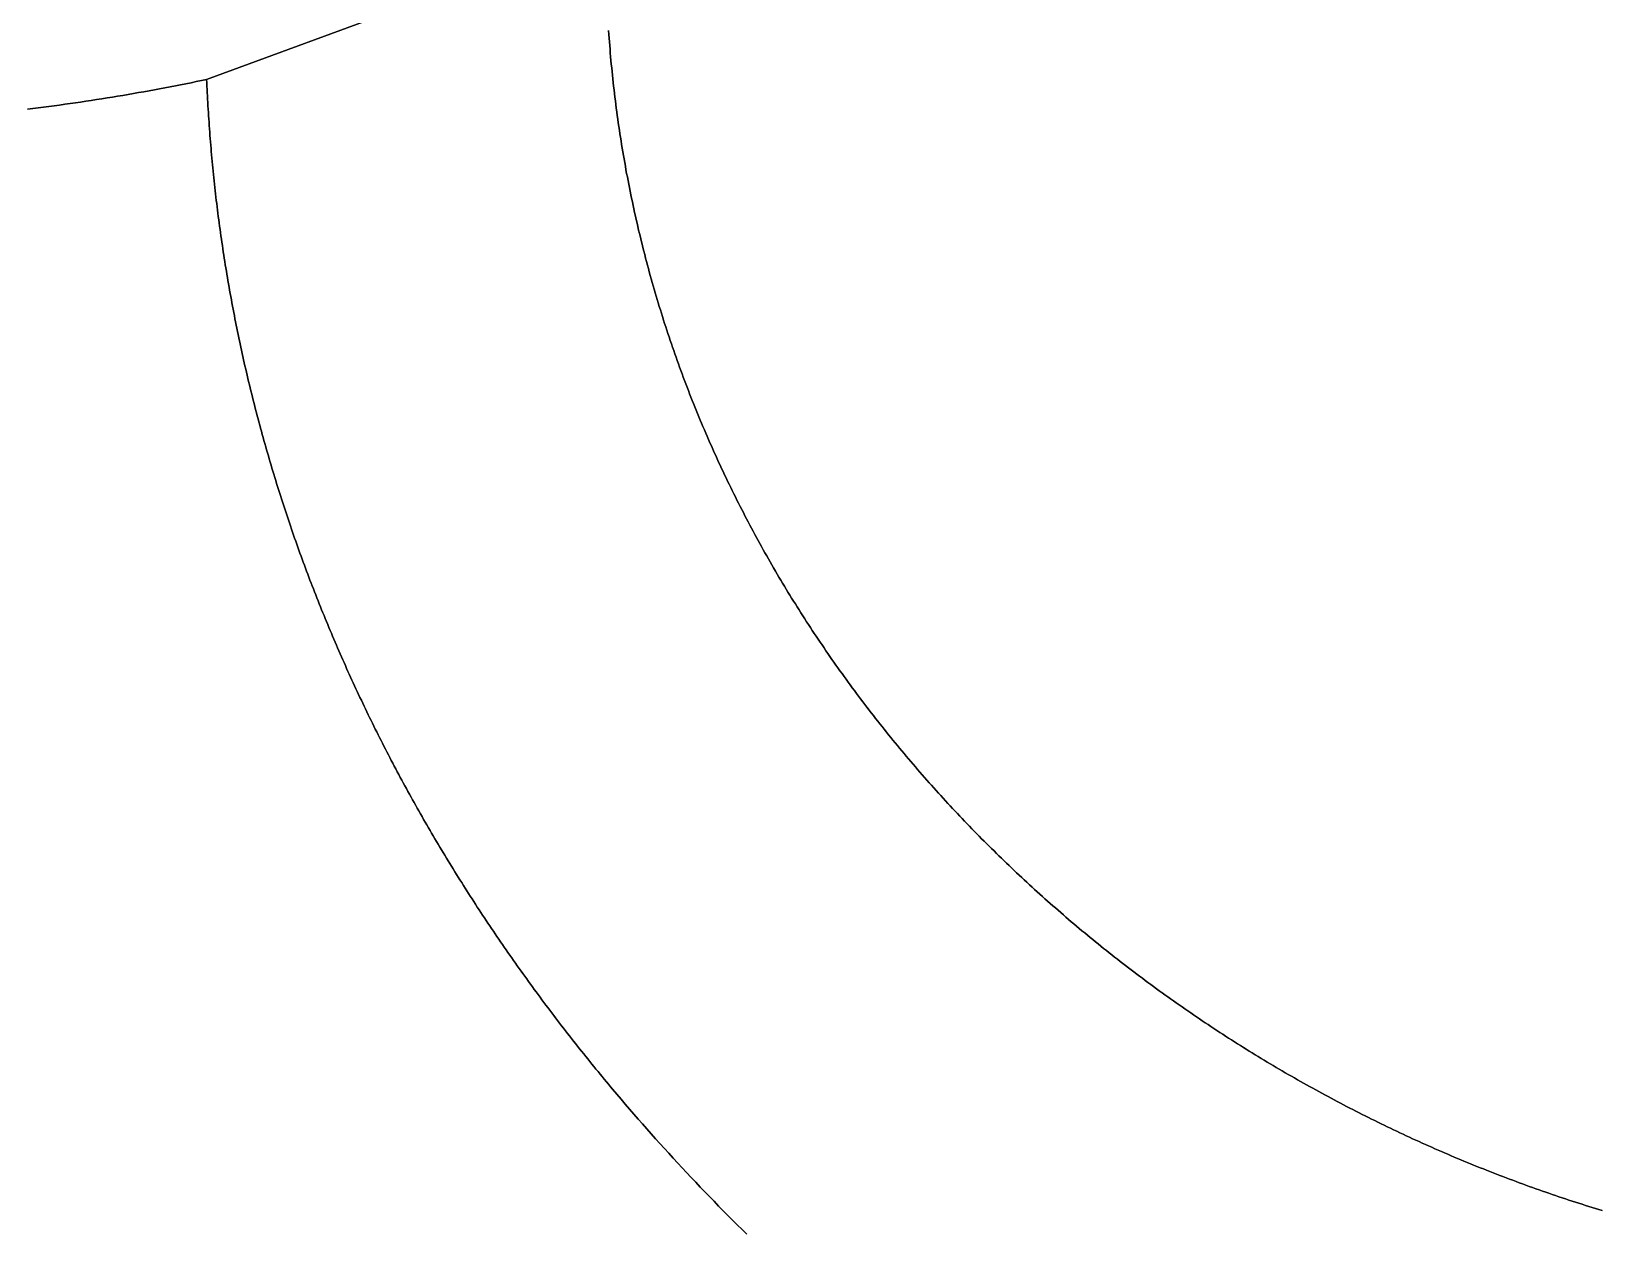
# Model space of a CAD drawing. Header units: millimetres. Extents: x 539514 to 908003, y -69769 to 203909.
# Drawn here: x 713125 to 734913, y 20013 to 36673 of the extents above; entities that cross this region are included whole.
import ezdxf

# ---------------------------------------------------------------- set-up
doc = ezdxf.new("R2010")
doc.units = ezdxf.units.MM
doc.layers.add('CLOSED_AREAS', color=7, linetype='Continuous')

msp = doc.modelspace()

# ---------------------------------------------------------------- linework, layer by layer
at = {"layer": 'CLOSED_AREAS'}
for points in [[(713071.868, 35594.003), (713145.668, 35603.153), (713219.433, 35612.481), (713293.162, 35621.988), (713366.855, 35631.675), (713440.511, 35641.541), (713514.128, 35651.586), (713587.707, 35661.81), (713661.246, 35672.215), (713734.744, 35682.799), (713808.202, 35693.563), (713881.618, 35704.507), (713954.992, 35715.631), (714028.322, 35726.936), (714101.608, 35738.421), (714174.85, 35750.086), (714248.046, 35761.933), (714321.196, 35773.96), (714394.299, 35786.168), (714467.354, 35798.557), (714540.361, 35811.127), (714613.318, 35823.879), (714686.226, 35836.812), (714759.083, 35849.926), (714831.888, 35863.223), (714904.642, 35876.701), (714977.342, 35890.361), (715049.989, 35904.203), (715122.581, 35918.228), (715195.119, 35932.435), (715267.6, 35946.824), (715340.025, 35961.396), (715412.392, 35976.15), (715484.702, 35991.088), (715556.952, 36006.208), (721095.156, 38046.599)], [(721095.156, 38046.599), (715556.952, 36006.208), (715558.902, 35960.441), (715560.947, 35914.698), (715563.085, 35868.979), (715565.317, 35823.285), (715567.643, 35777.615), (715570.062, 35731.969), (715572.575, 35686.348), (715575.181, 35640.751), (715577.881, 35595.179), (715580.674, 35549.631), (715583.56, 35504.108), (715586.54, 35458.61), (715589.612, 35413.136), (715592.777, 35367.688), (715596.035, 35322.264), (715599.386, 35276.865), (715602.83, 35231.491), (715606.366, 35186.142), (715609.994, 35140.818), (715613.715, 35095.518), (715617.529, 35050.245), (715621.434, 35004.996), (715625.432, 34959.772), (715629.522, 34914.574), (715633.703, 34869.401), (715637.977, 34824.253), (715642.343, 34779.131), (715646.8, 34734.034), (715651.348, 34688.962), (715655.989, 34643.917), (715660.721, 34598.896), (715665.544, 34553.901), (715670.458, 34508.932), (715675.464, 34463.989), (715680.561, 34419.071), (715685.749, 34374.18), (715691.027, 34329.314), (715696.397, 34284.474), (715701.857, 34239.66), (715707.408, 34194.871), (715713.05, 34150.109), (715718.782, 34105.373), (715724.605, 34060.663), (715730.518, 34015.98), (715736.521, 33971.322), (715742.614, 33926.691), (715748.798, 33882.086), (715755.071, 33837.507), (715761.434, 33792.955), (715767.887, 33748.429), (715774.43, 33703.93), (715781.063, 33659.457), (715787.785, 33615.011), (715794.596, 33570.591), (715801.497, 33526.199), (715808.487, 33481.832), (715815.567, 33437.493), (715822.735, 33393.181), (715829.993, 33348.895), (715837.339, 33304.636), (715844.775, 33260.404), (715852.299, 33216.199), (715859.912, 33172.021), (715867.613, 33127.871), (715875.403, 33083.747), (715883.282, 33039.651), (715891.248, 32995.582), (715899.303, 32951.54), (715907.447, 32907.525), (715915.678, 32863.538), (715923.997, 32819.578), (715932.404, 32775.646), (715940.899, 32731.741), (715949.482, 32687.864), (715958.153, 32644.014), (715966.911, 32600.192), (715975.756, 32556.397), (715984.689, 32512.631), (715993.709, 32468.892), (716002.816, 32425.181), (716012.011, 32381.498), (716021.293, 32337.843), (716030.661, 32294.215), (716040.117, 32250.616), (716049.659, 32207.045), (716059.288, 32163.502), (716069.003, 32119.987), (716078.805, 32076.5), (716088.694, 32033.042), (716098.669, 31989.611), (716108.73, 31946.209), (716118.877, 31902.836), (716129.11, 31859.491), (716139.43, 31816.174), (716149.835, 31772.886), (716160.326, 31729.627), (716170.903, 31686.396), (716181.566, 31643.193), (716192.314, 31600.02), (716203.148, 31556.875), (716214.067, 31513.759), (716225.071, 31470.672), (716236.161, 31427.614), (716247.336, 31384.584), (716258.596, 31341.584), (716269.94, 31298.612), (716281.37, 31255.67), (716292.885, 31212.757), (716304.484, 31169.873), (716316.168, 31127.018), (716327.936, 31084.193), (716339.789, 31041.396), (716351.726, 30998.63), (716363.748, 30955.892), (716375.853, 30913.184), (716388.043, 30870.505), (716400.317, 30827.856), (716412.675, 30785.237), (716425.116, 30742.647), (716437.642, 30700.087), (716450.251, 30657.557), (716462.943, 30615.056), (716475.72, 30572.585), (716488.579, 30530.144), (716501.522, 30487.733), (716514.548, 30445.352), (716527.657, 30403.001), (716540.85, 30360.679), (716554.125, 30318.388), (716567.483, 30276.127), (716580.924, 30233.897), (716594.448, 30191.696), (716608.055, 30149.526), (716621.744, 30107.386), (716635.515, 30065.276), (716649.369, 30023.197), (716663.305, 29981.148), (716677.323, 29939.13), (716691.424, 29897.143), (716705.606, 29855.186), (716719.871, 29813.259), (716734.217, 29771.363), (716748.645, 29729.498), (716763.155, 29687.664), (716777.746, 29645.861), (716792.419, 29604.088), (716807.173, 29562.346), (716822.009, 29520.636), (716836.926, 29478.956), (716851.924, 29437.308), (716867.003, 29395.69), (716882.163, 29354.104), (716897.404, 29312.548), (716912.726, 29271.024), (716928.129, 29229.532), (716943.612, 29188.071), (716959.176, 29146.641), (716974.82, 29105.242), (716990.545, 29063.875), (717006.35, 29022.539), (717022.235, 28981.235), (717038.2, 28939.963), (717054.245, 28898.722), (717070.371, 28857.513), (717086.576, 28816.336), (717102.861, 28775.19), (717119.226, 28734.077), (717135.67, 28692.995), (717152.194, 28651.945), (717168.797, 28610.927), (717185.48, 28569.941), (717202.242, 28528.988), (717219.083, 28488.066), (717236.003, 28447.176), (717253.002, 28406.319), (717270.08, 28365.494), (717287.237, 28324.701), (717304.473, 28283.941), (717321.787, 28243.213), (717339.18, 28202.517), (717356.651, 28161.854), (717374.201, 28121.224), (717391.829, 28080.626), (717409.535, 28040.06), (717427.32, 27999.528), (717445.182, 27959.028), (717463.123, 27918.56), (717481.141, 27878.126), (717499.238, 27837.724), (717517.411, 27797.356), (717535.663, 27757.02), (717553.992, 27716.717), (717572.398, 27676.447), (717590.882, 27636.211), (717609.443, 27596.007), (717628.082, 27555.837), (717646.797, 27515.7), (717665.59, 27475.596), (717684.459, 27435.525), (717703.405, 27395.488), (717722.428, 27355.484), (717741.528, 27315.514), (717760.704, 27275.577), (717779.957, 27235.674), (717799.286, 27195.804), (717818.692, 27155.968), (717838.173, 27116.166), (717857.731, 27076.397), (717877.365, 27036.662), (717897.075, 26996.961), (717916.861, 26957.294), (717936.722, 26917.66), (717956.66, 26878.061), (717976.673, 26838.496), (717996.761, 26798.964), (718016.925, 26759.467), (718037.165, 26720.004), (718057.479, 26680.575), (718077.869, 26641.181), (718098.334, 26601.82), (718118.874, 26562.494), (718139.489, 26523.203), (718160.179, 26483.945), (718180.943, 26444.723), (718201.783, 26405.534), (718222.696, 26366.381), (718243.685, 26327.261), (718264.748, 26288.177), (718285.885, 26249.127), (718307.096, 26210.112), (718328.382, 26171.132), (718349.741, 26132.187), (718371.175, 26093.276), (718392.682, 26054.4), (718414.264, 26015.56), (718435.919, 25976.754), (718457.647, 25937.984), (718479.45, 25899.248), (718501.325, 25860.548), (718523.274, 25821.883), (718545.297, 25783.253), (718567.392, 25744.658), (718589.561, 25706.099), (718611.803, 25667.575), (718634.118, 25629.087), (718656.505, 25590.634), (718678.966, 25552.217), (718701.499, 25513.835), (718724.104, 25475.489), (718746.783, 25437.178), (718769.533, 25398.903), (718792.356, 25360.664), (718815.252, 25322.461), (718838.219, 25284.294), (718861.259, 25246.162), (718884.37, 25208.066), (718907.553, 25170.007), (718930.809, 25131.983), (718954.136, 25093.996), (718977.534, 25056.044), (719001.005, 25018.129), (719024.546, 24980.25), (719048.159, 24942.407), (719071.844, 24904.601), (719095.6, 24866.831), (719119.426, 24829.097), (719143.324, 24791.4), (719167.293, 24753.739), (719191.333, 24716.115), (719215.443, 24678.527), (719239.624, 24640.976), (719263.876, 24603.462), (719288.198, 24565.985), (719312.591, 24528.544), (719337.054, 24491.14), (719361.588, 24453.773), (719386.191, 24416.442), (719410.865, 24379.149), (719435.609, 24341.893), (719460.422, 24304.674), (719485.306, 24267.491), (719510.259, 24230.346), (719535.282, 24193.239), (719560.374, 24156.168), (719585.536, 24119.135), (719610.768, 24082.139), (719636.068, 24045.18), (719661.438, 24008.259), (719686.877, 23971.375), (719712.385, 23934.529), (719737.962, 23897.72), (719763.608, 23860.949), (719789.323, 23824.216), (719815.107, 23787.52), (719840.959, 23750.862), (719866.88, 23714.242), (719892.869, 23677.659), (719918.926, 23641.115), (719945.052, 23604.608), (719971.246, 23568.139), (719997.508, 23531.709), (720023.838, 23495.316), (720050.236, 23458.962), (720076.702, 23422.645), (720103.236, 23386.367), (720129.837, 23350.127), (720156.506, 23313.926), (720183.243, 23277.762), (720210.047, 23241.638), (720236.918, 23205.551), (720263.856, 23169.503), (720290.862, 23133.494), (720317.935, 23097.523), (720345.074, 23061.591), (720372.281, 23025.697), (720399.554, 22989.842), (720426.894, 22954.026), (720454.301, 22918.248), (720481.774, 22882.51), (720509.314, 22846.81), (720536.92, 22811.15), (720564.593, 22775.528), (720592.331, 22739.945), (720620.136, 22704.402), (720648.007, 22668.897), (720675.944, 22633.432), (720703.946, 22598.006), (720732.015, 22562.619), (720760.149, 22527.271), (720788.348, 22491.963), (720816.614, 22456.694), (720844.944, 22421.465), (720873.34, 22386.275), (720901.802, 22351.125), (720930.328, 22316.014), (720958.919, 22280.943), (720987.576, 22245.911), (721016.297, 22210.919), (721045.084, 22175.967), (721073.935, 22141.055), (721102.85, 22106.183), (721131.83, 22071.35), (721160.875, 22036.558), (721189.984, 22001.806), (721248.395, 21932.421), (721307.062, 21863.196), (721365.986, 21794.133), (721425.164, 21725.231), (721484.597, 21656.491), (721544.284, 21587.912), (721604.223, 21519.496), (721664.415, 21451.243), (721724.859, 21383.153), (721785.554, 21315.226), (721846.499, 21247.463), (721907.694, 21179.864), (721969.137, 21112.43), (722030.829, 21045.161), (722092.769, 20978.057), (722154.955, 20911.119), (722217.387, 20844.347), (722280.065, 20777.742), (722342.988, 20711.303), (722406.154, 20645.031), (722469.564, 20578.927), (722533.217, 20512.991), (722597.112, 20447.223), (722661.248, 20381.624), (722725.625, 20316.194), (722790.241, 20250.933), (722855.097, 20185.842), (722920.192, 20120.921), (722985.524, 20056.17), (723051.093, 19991.591)], [(721134.212, 36683.203), (721137.804, 36631.449), (721141.549, 36579.747), (721145.446, 36528.097), (721149.495, 36476.498), (721153.696, 36424.952), (721158.048, 36373.459), (721162.551, 36322.018), (721167.205, 36270.629), (721172.01, 36219.293), (721176.964, 36168.01), (721182.07, 36116.78), (721187.324, 36065.604), (721192.729, 36014.48), (721198.282, 35963.41), (721203.985, 35912.393), (721209.837, 35861.43), (721215.837, 35810.521), (721221.985, 35759.666), (721228.281, 35708.864), (721234.726, 35658.117), (721241.317, 35607.424), (721248.056, 35556.785), (721254.942, 35506.201), (721261.974, 35455.672), (721269.153, 35405.197), (721276.478, 35354.777), (721283.949, 35304.413), (721291.566, 35254.103), (721299.328, 35203.849), (721307.235, 35153.65), (721315.287, 35103.506), (721323.484, 35053.419), (721331.825, 35003.387), (721340.31, 34953.411), (721348.939, 34903.491), (721357.711, 34853.627), (721366.627, 34803.819), (721375.686, 34754.068), (721384.888, 34704.374), (721394.232, 34654.736), (721403.719, 34605.154), (721413.348, 34555.63), (721423.118, 34506.163), (721433.03, 34456.753), (721443.083, 34407.4), (721453.277, 34358.105), (721463.612, 34308.867), (721474.087, 34259.687), (721484.703, 34210.565), (721495.459, 34161.501), (721506.354, 34112.494), (721517.388, 34063.546), (721528.562, 34014.657), (721539.875, 33965.825), (721551.326, 33917.052), (721562.916, 33868.338), (721574.644, 33819.683), (721586.509, 33771.087), (721598.513, 33722.55), (721610.653, 33674.072), (721622.931, 33625.653), (721635.346, 33577.294), (721647.897, 33528.994), (721660.584, 33480.754), (721673.408, 33432.574), (721686.367, 33384.454), (721699.462, 33336.394), (721712.692, 33288.394), (721726.057, 33240.454), (721739.557, 33192.575), (721753.191, 33144.756), (721766.96, 33096.999), (721780.863, 33049.302), (721794.899, 33001.666), (721809.069, 32954.091), (721823.372, 32906.577), (721837.807, 32859.125), (721852.376, 32811.734), (721867.077, 32764.405), (721881.91, 32717.137), (721896.875, 32669.932), (721911.971, 32622.788), (721927.199, 32575.707), (721942.559, 32528.687), (721958.048, 32481.73), (721973.669, 32434.836), (721989.42, 32388.004), (722005.301, 32341.235), (722021.312, 32294.529), (722037.452, 32247.886), (722053.721, 32201.305), (722070.12, 32154.789), (722086.647, 32108.335), (722103.303, 32061.945), (722120.088, 32015.619), (722137, 31969.356), (722154.04, 31923.157), (722171.207, 31877.023), (722188.502, 31830.952), (722205.923, 31784.946), (722223.471, 31739.004), (722241.146, 31693.126), (722258.947, 31647.314), (722276.874, 31601.566), (722294.926, 31555.882), (722313.104, 31510.264), (722331.407, 31464.711), (722349.835, 31419.224), (722368.387, 31373.801), (722387.064, 31328.445), (722405.865, 31283.154), (722424.79, 31237.928), (722443.838, 31192.769), (722463.01, 31147.675), (722482.304, 31102.648), (722501.722, 31057.687), (722521.262, 31012.793), (722540.924, 30967.965), (722560.708, 30923.203), (722580.614, 30878.509), (722600.642, 30833.881), (722620.791, 30789.321), (722641.061, 30744.827), (722661.451, 30700.401), (722681.962, 30656.043), (722702.593, 30611.751), (722723.344, 30567.528), (722744.215, 30523.372), (722765.205, 30479.285), (722786.315, 30435.265), (722807.543, 30391.314), (722828.89, 30347.43), (722850.355, 30303.616), (722871.939, 30259.87), (722893.64, 30216.192), (722915.459, 30172.583), (722937.395, 30129.044), (722959.448, 30085.573), (722981.619, 30042.172), (723003.905, 29998.84), (723026.308, 29955.577), (723048.827, 29912.384), (723071.462, 29869.26), (723094.212, 29826.207), (723117.078, 29783.223), (723140.059, 29740.31), (723163.154, 29697.466), (723186.364, 29654.693), (723209.688, 29611.991), (723233.126, 29569.359), (723256.677, 29526.798), (723280.343, 29484.307), (723304.121, 29441.888), (723328.012, 29399.54), (723352.016, 29357.263), (723376.132, 29315.057), (723400.361, 29272.923), (723424.701, 29230.86), (723449.153, 29188.869), (723473.717, 29146.95), (723498.391, 29105.103), (723523.176, 29063.328), (723548.072, 29021.625), (723573.078, 28979.995), (723598.195, 28938.437), (723623.421, 28896.952), (723648.756, 28855.539), (723674.201, 28814.199), (723699.755, 28772.933), (723725.418, 28731.739), (723751.189, 28690.619), (723777.069, 28649.572), (723803.056, 28608.599), (723829.151, 28567.699), (723855.354, 28526.873), (723881.664, 28486.12), (723908.081, 28445.442), (723934.604, 28404.838), (723961.234, 28364.308), (723987.97, 28323.853), (724014.812, 28283.472), (724041.76, 28243.166), (724068.813, 28202.934), (724095.971, 28162.778), (724123.234, 28122.696), (724150.601, 28082.69), (724178.073, 28042.759), (724205.649, 28002.903), (724233.329, 27963.123), (724261.113, 27923.418), (724289, 27883.789), (724316.989, 27844.236), (724345.082, 27804.759), (724373.277, 27765.359), (724401.575, 27726.034), (724429.974, 27686.786), (724458.475, 27647.615), (724487.078, 27608.52), (724515.782, 27569.502), (724544.587, 27530.561), (724573.492, 27491.697), (724602.498, 27452.91), (724631.604, 27414.2), (724660.811, 27375.568), (724690.116, 27337.013), (724719.522, 27298.537), (724749.026, 27260.137), (724778.629, 27221.816), (724808.331, 27183.573), (724838.132, 27145.408), (724868.03, 27107.321), (724898.026, 27069.313), (724928.12, 27031.383), (724958.311, 26993.532), (724988.6, 26955.76), (725018.985, 26918.067), (725049.466, 26880.453), (725080.044, 26842.918), (725110.718, 26805.462), (725141.488, 26768.086), (725172.353, 26730.789), (725203.314, 26693.573), (725234.369, 26656.435), (725265.519, 26619.378), (725296.764, 26582.401), (725328.103, 26545.504), (725359.536, 26508.688), (725391.062, 26471.952), (725422.682, 26435.296), (725454.396, 26398.722), (725486.202, 26362.228), (725518.1, 26325.815), (725550.092, 26289.483), (725582.175, 26253.232), (725614.35, 26217.063), (725646.617, 26180.975), (725678.975, 26144.969), (725711.424, 26109.044), (725743.964, 26073.202), (725776.595, 26037.441), (725809.316, 26001.763), (725842.127, 25966.166), (725875.028, 25930.652), (725908.018, 25895.221), (725941.098, 25859.872), (725974.267, 25824.606), (726007.524, 25789.423), (726040.87, 25754.322), (726074.304, 25719.305), (726107.826, 25684.371), (726141.436, 25649.521), (726175.133, 25614.754), (726208.918, 25580.07), (726242.789, 25545.471), (726276.747, 25510.955), (726310.792, 25476.523), (726344.923, 25442.176), (726379.139, 25407.912), (726413.442, 25373.733), (726447.829, 25339.639), (726482.302, 25305.629), (726516.86, 25271.704), (726551.502, 25237.864), (726586.228, 25204.108), (726621.039, 25170.438), (726655.934, 25136.854), (726690.912, 25103.354), (726725.973, 25069.94), (726761.117, 25036.612), (726796.345, 25003.37), (726831.654, 24970.213), (726867.046, 24937.143), (726902.52, 24904.158), (726938.076, 24871.26), (726973.713, 24838.449), (727009.431, 24805.724), (727045.231, 24773.085), (727081.111, 24740.534), (727117.071, 24708.069), (727153.112, 24675.691), (727189.233, 24643.401), (727225.433, 24611.197), (727261.713, 24579.082), (727298.072, 24547.053), (727334.509, 24515.113), (727371.026, 24483.26), (727407.62, 24451.495), (727444.293, 24419.818), (727481.044, 24388.23), (727517.872, 24356.729), (727554.778, 24325.317), (727591.76, 24293.994), (727628.82, 24262.759), (727665.956, 24231.614), (727703.168, 24200.557), (727740.456, 24169.589), (727777.82, 24138.71), (727815.26, 24107.921), (727852.775, 24077.221), (727890.365, 24046.611), (727928.029, 24016.09), (727965.768, 23985.66), (728003.581, 23955.319), (728041.469, 23925.068), (728079.429, 23894.908), (728117.464, 23864.837), (728155.571, 23834.858), (728193.752, 23804.968), (728232.005, 23775.17), (728270.33, 23745.462), (728308.728, 23715.846), (728347.197, 23686.32), (728385.738, 23656.886), (728424.35, 23627.543), (728463.034, 23598.292), (728501.788, 23569.132), (728540.613, 23540.063), (728579.508, 23511.087), (728618.473, 23482.203), (728657.508, 23453.411), (728696.613, 23424.711), (728735.787, 23396.103), (728775.029, 23367.588), (728814.341, 23339.165), (728853.721, 23310.835), (728893.169, 23282.598), (728932.686, 23254.454), (728972.27, 23226.404), (729011.921, 23198.446), (729051.64, 23170.582), (729091.425, 23142.811), (729131.277, 23115.134), (729171.196, 23087.551), (729211.181, 23060.061), (729251.232, 23032.666), (729291.348, 23005.364), (729331.53, 22978.157), (729371.776, 22951.044), (729412.088, 22924.026), (729452.464, 22897.103), (729492.905, 22870.274), (729533.41, 22843.54), (729573.978, 22816.901), (729614.61, 22790.357), (729655.305, 22763.909), (729696.064, 22737.556), (729736.885, 22711.298), (729777.769, 22685.136), (729818.714, 22659.07), (729859.722, 22633.1), (729900.792, 22607.225), (729941.923, 22581.447), (729983.115, 22555.766), (730024.369, 22530.18), (730065.683, 22504.691), (730107.057, 22479.299), (730148.492, 22454.004), (730189.986, 22428.805), (730231.54, 22403.704), (730273.154, 22378.7), (730314.827, 22353.793), (730356.558, 22328.983), (730398.348, 22304.271), (730440.197, 22279.657), (730482.104, 22255.14), (730524.068, 22230.721), (730566.09, 22206.401), (730608.17, 22182.179), (730650.306, 22158.054), (730692.499, 22134.029), (730734.749, 22110.102), (730777.055, 22086.273), (730819.417, 22062.544), (730861.835, 22038.913), (730904.309, 22015.381), (730946.837, 21991.949), (730989.421, 21968.616), (731032.059, 21945.382), (731074.752, 21922.248), (731117.499, 21899.214), (731160.3, 21876.279), (731203.154, 21853.445), (731246.062, 21830.71), (731289.023, 21808.076), (731332.037, 21785.542), (731375.104, 21763.108), (731418.223, 21740.775), (731461.394, 21718.543), (731504.617, 21696.412), (731547.892, 21674.381), (731591.218, 21652.452), (731634.595, 21630.624), (731678.023, 21608.897), (731721.501, 21587.272), (731765.03, 21565.748), (731808.609, 21544.326), (731852.238, 21523.006), (731895.916, 21501.788), (731939.643, 21480.672), (731983.42, 21459.658), (732027.245, 21438.747), (732071.118, 21417.938), (732115.04, 21397.231), (732159.01, 21376.628), (732203.028, 21356.127), (732247.093, 21335.729), (732291.205, 21315.434), (732335.364, 21295.243), (732379.569, 21275.155), (732423.822, 21255.17), (732468.12, 21235.289), (732512.464, 21215.512), (732556.854, 21195.839), (732601.289, 21176.269), (732645.769, 21156.804), (732690.294, 21137.443), (732734.864, 21118.187), (732779.478, 21099.035), (732824.136, 21079.987), (732868.838, 21061.045), (732913.584, 21042.207), (732958.372, 21023.474), (733003.204, 21004.846), (733048.079, 20986.324), (733092.996, 20967.907), (733137.955, 20949.596), (733182.956, 20931.39), (733227.999, 20913.29), (733273.084, 20895.296), (733318.209, 20877.408), (733363.376, 20859.626), (733408.583, 20841.95), (733453.831, 20824.381), (733499.119, 20806.918), (733544.447, 20789.562), (733589.814, 20772.313), (733635.221, 20755.17), (733680.667, 20738.135), (733726.152, 20721.207), (733771.676, 20704.386), (733817.237, 20687.673), (733862.837, 20671.067), (733908.475, 20654.568), (733954.15, 20638.178), (733999.863, 20621.896), (734045.613, 20605.721), (734091.399, 20589.655), (734137.222, 20573.697), (734183.082, 20557.847), (734228.977, 20542.106), (734274.908, 20526.474), (734320.874, 20510.95), (734366.876, 20495.536), (734412.913, 20480.23), (734458.984, 20465.034), (734505.09, 20449.947), (734551.23, 20434.97), (734597.404, 20420.102), (734643.612, 20405.343), (734689.853, 20390.695), (734736.127, 20376.156), (734782.435, 20361.728), (734828.774, 20347.41), (734875.147, 20333.202), (734921.551, 20319.104)], [(734921.551, 20319.104), (734875.147, 20333.202), (734828.774, 20347.41), (734782.435, 20361.728), (734736.127, 20376.156), (734689.853, 20390.695), (734643.612, 20405.343), (734597.404, 20420.102), (734551.23, 20434.97), (734505.09, 20449.947), (734458.984, 20465.034), (734412.913, 20480.23), (734366.876, 20495.536), (734320.874, 20510.95), (734274.908, 20526.474), (734228.977, 20542.106), (734183.082, 20557.847), (734137.222, 20573.697), (734091.399, 20589.655), (734045.613, 20605.721), (733999.863, 20621.896), (733954.15, 20638.178), (733908.475, 20654.568), (733862.837, 20671.067), (733817.237, 20687.673), (733771.676, 20704.386), (733726.152, 20721.207), (733680.667, 20738.135), (733635.221, 20755.17), (733589.814, 20772.313), (733544.447, 20789.562), (733499.119, 20806.918), (733453.831, 20824.381), (733408.583, 20841.95), (733363.376, 20859.626), (733318.209, 20877.408), (733273.084, 20895.296), (733227.999, 20913.29), (733182.956, 20931.39), (733137.955, 20949.596), (733092.996, 20967.907), (733048.079, 20986.324), (733003.204, 21004.846), (732958.372, 21023.474), (732913.584, 21042.207), (732868.838, 21061.045), (732824.136, 21079.987), (732779.478, 21099.035), (732734.864, 21118.187), (732690.294, 21137.443), (732645.769, 21156.804), (732601.289, 21176.269), (732556.854, 21195.839), (732512.464, 21215.512), (732468.12, 21235.289), (732423.822, 21255.17), (732379.569, 21275.155), (732335.364, 21295.243), (732291.205, 21315.434), (732247.093, 21335.729), (732203.028, 21356.127), (732159.01, 21376.628), (732115.04, 21397.231), (732071.118, 21417.938), (732027.245, 21438.747), (731983.42, 21459.658), (731939.643, 21480.672), (731895.916, 21501.788), (731852.238, 21523.006), (731808.609, 21544.326), (731765.03, 21565.748), (731721.501, 21587.272), (731678.023, 21608.897), (731634.595, 21630.624), (731591.218, 21652.452), (731547.892, 21674.381), (731504.617, 21696.412), (731461.394, 21718.543), (731418.223, 21740.775), (731375.104, 21763.108), (731332.037, 21785.542), (731289.023, 21808.076), (731246.062, 21830.71), (731203.154, 21853.445), (731160.3, 21876.279), (731117.499, 21899.214), (731074.752, 21922.248), (731032.059, 21945.382), (730989.421, 21968.616), (730946.837, 21991.949), (730904.309, 22015.381), (730861.835, 22038.913), (730819.417, 22062.544), (730777.055, 22086.273), (730734.749, 22110.102), (730692.499, 22134.029), (730650.306, 22158.054), (730608.17, 22182.179), (730566.09, 22206.401), (730524.068, 22230.721), (730482.104, 22255.14), (730440.197, 22279.657), (730398.348, 22304.271), (730356.558, 22328.983), (730314.827, 22353.793), (730273.154, 22378.7), (730231.54, 22403.704), (730189.986, 22428.805), (730148.492, 22454.004), (730107.057, 22479.299), (730065.683, 22504.691), (730024.369, 22530.18), (729983.115, 22555.766), (729941.923, 22581.447), (729900.792, 22607.225), (729859.722, 22633.1), (729818.714, 22659.07), (729777.769, 22685.136), (729736.885, 22711.298), (729696.064, 22737.556), (729655.305, 22763.909), (729614.61, 22790.357), (729573.978, 22816.901), (729533.41, 22843.54), (729492.905, 22870.274), (729452.464, 22897.103), (729412.088, 22924.026), (729371.776, 22951.044), (729331.53, 22978.157), (729291.348, 23005.364), (729251.232, 23032.666), (729211.181, 23060.061), (729171.196, 23087.551), (729131.277, 23115.134), (729091.425, 23142.811), (729051.64, 23170.582), (729011.921, 23198.446), (728972.27, 23226.404), (728932.686, 23254.454), (728893.169, 23282.598), (728853.721, 23310.835), (728814.341, 23339.165), (728775.029, 23367.588), (728735.787, 23396.103), (728696.613, 23424.711), (728657.508, 23453.411), (728618.473, 23482.203), (728579.508, 23511.087), (728540.613, 23540.063), (728501.788, 23569.132), (728463.034, 23598.292), (728424.35, 23627.543), (728385.738, 23656.886), (728347.197, 23686.32), (728308.728, 23715.846), (728270.33, 23745.462), (728232.005, 23775.17), (728193.752, 23804.968), (728155.571, 23834.858), (728117.464, 23864.837), (728079.429, 23894.908), (728041.469, 23925.068), (728003.581, 23955.319), (727965.768, 23985.66), (727928.029, 24016.09), (727890.365, 24046.611), (727852.775, 24077.221), (727815.26, 24107.921), (727777.82, 24138.71), (727740.456, 24169.589), (727703.168, 24200.557), (727665.956, 24231.614), (727628.82, 24262.759), (727591.76, 24293.994), (727554.778, 24325.317), (727517.872, 24356.729), (727481.044, 24388.23), (727444.293, 24419.818), (727407.62, 24451.495), (727371.026, 24483.26), (727334.509, 24515.113), (727298.072, 24547.053), (727261.713, 24579.082), (727225.433, 24611.197), (727189.233, 24643.401), (727153.112, 24675.691), (727117.071, 24708.069), (727081.111, 24740.534), (727045.231, 24773.085), (727009.431, 24805.724), (726973.713, 24838.449), (726938.076, 24871.26), (726902.52, 24904.158), (726867.046, 24937.143), (726831.654, 24970.213), (726796.345, 25003.37), (726761.117, 25036.612), (726725.973, 25069.94), (726690.912, 25103.354), (726655.934, 25136.854), (726621.039, 25170.438), (726586.228, 25204.108), (726551.502, 25237.864), (726516.86, 25271.704), (726482.302, 25305.629), (726447.829, 25339.639), (726413.442, 25373.733), (726379.139, 25407.912), (726344.923, 25442.176), (726310.792, 25476.523), (726276.747, 25510.955), (726242.789, 25545.471), (726208.918, 25580.07), (726175.133, 25614.754), (726141.436, 25649.521), (726107.826, 25684.371), (726074.304, 25719.305), (726040.87, 25754.322), (726007.524, 25789.423), (725974.267, 25824.606), (725941.098, 25859.872), (725908.018, 25895.221), (725875.028, 25930.652), (725842.127, 25966.166), (725809.316, 26001.763), (725776.595, 26037.441), (725743.964, 26073.202), (725711.424, 26109.044), (725678.975, 26144.969), (725646.617, 26180.975), (725614.35, 26217.063), (725582.175, 26253.232), (725550.092, 26289.483), (725518.1, 26325.815), (725486.202, 26362.228), (725454.396, 26398.722), (725422.682, 26435.296), (725391.062, 26471.952), (725359.536, 26508.688), (725328.103, 26545.504), (725296.764, 26582.401), (725265.519, 26619.378), (725234.369, 26656.435), (725203.314, 26693.573), (725172.353, 26730.789), (725141.488, 26768.086), (725110.718, 26805.462), (725080.044, 26842.918), (725049.466, 26880.453), (725018.985, 26918.067), (724988.6, 26955.76), (724958.311, 26993.532), (724928.12, 27031.383), (724898.026, 27069.313), (724868.03, 27107.321), (724838.132, 27145.408), (724808.331, 27183.573), (724778.629, 27221.816), (724749.026, 27260.137), (724719.522, 27298.537), (724690.116, 27337.013), (724660.811, 27375.568), (724631.604, 27414.2), (724602.498, 27452.91), (724573.492, 27491.697), (724544.587, 27530.561), (724515.782, 27569.502), (724487.078, 27608.52), (724458.475, 27647.615), (724429.974, 27686.786), (724401.575, 27726.034), (724373.277, 27765.359), (724345.082, 27804.759), (724316.989, 27844.236), (724289, 27883.789), (724261.113, 27923.418), (724233.329, 27963.123), (724205.649, 28002.903), (724178.073, 28042.759), (724150.601, 28082.69), (724123.234, 28122.696), (724095.971, 28162.778), (724068.813, 28202.934), (724041.76, 28243.166), (724014.812, 28283.472), (723987.97, 28323.853), (723961.234, 28364.308), (723934.604, 28404.838), (723908.081, 28445.442), (723881.664, 28486.12), (723855.354, 28526.873), (723829.151, 28567.699), (723803.056, 28608.599), (723777.069, 28649.572), (723751.189, 28690.619), (723725.418, 28731.739), (723699.755, 28772.933), (723674.201, 28814.199), (723648.756, 28855.539), (723623.421, 28896.952), (723598.195, 28938.437), (723573.078, 28979.995), (723548.072, 29021.625), (723523.176, 29063.328), (723498.391, 29105.103), (723473.717, 29146.95), (723449.153, 29188.869), (723424.701, 29230.86), (723400.361, 29272.923), (723376.132, 29315.057), (723352.016, 29357.263), (723328.012, 29399.54), (723304.121, 29441.888), (723280.343, 29484.307), (723256.677, 29526.798), (723233.126, 29569.359), (723209.688, 29611.991), (723186.364, 29654.693), (723163.154, 29697.466), (723140.059, 29740.31), (723117.078, 29783.223), (723094.212, 29826.207), (723071.462, 29869.26), (723048.827, 29912.384), (723026.308, 29955.577), (723003.905, 29998.84), (722981.619, 30042.172), (722959.448, 30085.573), (722937.395, 30129.044), (722915.459, 30172.583), (722893.64, 30216.192), (722871.939, 30259.87), (722850.355, 30303.616), (722828.89, 30347.43), (722807.543, 30391.314), (722786.315, 30435.265), (722765.205, 30479.285), (722744.215, 30523.372), (722723.344, 30567.528), (722702.593, 30611.751), (722681.962, 30656.043), (722661.451, 30700.401), (722641.061, 30744.827), (722620.791, 30789.321), (722600.642, 30833.881), (722580.614, 30878.509), (722560.708, 30923.203), (722540.924, 30967.965), (722521.262, 31012.793), (722501.722, 31057.687), (722482.304, 31102.648), (722463.01, 31147.675), (722443.838, 31192.769), (722424.79, 31237.928), (722405.865, 31283.154), (722387.064, 31328.445), (722368.387, 31373.801), (722349.835, 31419.224), (722331.407, 31464.711), (722313.104, 31510.264), (722294.926, 31555.882), (722276.874, 31601.566), (722258.947, 31647.314), (722241.146, 31693.126), (722223.471, 31739.004), (722205.923, 31784.946), (722188.502, 31830.952), (722171.207, 31877.023), (722154.04, 31923.157), (722137, 31969.356), (722120.088, 32015.619), (722103.303, 32061.945), (722086.647, 32108.335), (722070.12, 32154.789), (722053.721, 32201.305), (722037.452, 32247.886), (722021.312, 32294.529), (722005.301, 32341.235), (721989.42, 32388.004), (721973.669, 32434.836), (721958.048, 32481.73), (721942.559, 32528.687), (721927.199, 32575.707), (721911.971, 32622.788), (721896.875, 32669.932), (721881.91, 32717.137), (721867.077, 32764.405), (721852.376, 32811.734), (721837.807, 32859.125), (721823.372, 32906.577), (721809.069, 32954.091), (721794.899, 33001.666), (721780.863, 33049.302), (721766.96, 33096.999), (721753.191, 33144.756), (721739.557, 33192.575), (721726.057, 33240.454), (721712.692, 33288.394), (721699.462, 33336.394), (721686.367, 33384.454), (721673.408, 33432.574), (721660.584, 33480.754), (721647.897, 33528.994), (721635.346, 33577.294), (721622.931, 33625.653), (721610.653, 33674.072), (721598.513, 33722.55), (721586.509, 33771.087), (721574.644, 33819.683), (721562.916, 33868.338), (721551.326, 33917.052), (721539.875, 33965.825), (721528.562, 34014.657), (721517.388, 34063.546), (721506.354, 34112.494), (721495.459, 34161.501), (721484.703, 34210.565), (721474.087, 34259.687), (721463.612, 34308.867), (721453.277, 34358.105), (721443.083, 34407.4), (721433.03, 34456.753), (721423.118, 34506.163), (721413.348, 34555.63), (721403.719, 34605.154), (721394.232, 34654.736), (721384.888, 34704.374), (721375.686, 34754.068), (721366.627, 34803.819), (721357.711, 34853.627), (721348.939, 34903.491), (721340.31, 34953.411), (721331.825, 35003.387), (721323.484, 35053.419), (721315.287, 35103.506), (721307.235, 35153.65), (721299.328, 35203.849), (721291.566, 35254.103), (721283.949, 35304.413), (721276.478, 35354.777), (721269.153, 35405.197), (721261.974, 35455.672), (721254.942, 35506.201), (721248.056, 35556.785), (721241.317, 35607.424), (721234.726, 35658.117), (721228.281, 35708.864), (721221.985, 35759.666), (721215.837, 35810.521), (721209.837, 35861.43), (721203.985, 35912.393), (721198.282, 35963.41), (721192.729, 36014.48), (721187.324, 36065.604), (721182.07, 36116.78), (721176.964, 36168.01), (721172.01, 36219.293), (721167.205, 36270.629), (721162.551, 36322.018), (721158.048, 36373.459), (721153.696, 36424.952), (721149.495, 36476.498), (721145.446, 36528.097), (721141.549, 36579.747), (721137.804, 36631.449), (721134.212, 36683.203)], [(723051.093, 19991.591), (722985.524, 20056.17), (722920.192, 20120.921), (722855.097, 20185.842), (722790.241, 20250.933), (722725.625, 20316.194), (722661.248, 20381.624), (722597.112, 20447.223), (722533.217, 20512.991), (722469.564, 20578.927), (722406.154, 20645.031), (722342.988, 20711.303), (722280.065, 20777.742), (722217.387, 20844.347), (722154.955, 20911.119), (722092.769, 20978.057), (722030.829, 21045.161), (721969.137, 21112.43), (721907.694, 21179.864), (721846.499, 21247.463), (721785.554, 21315.226), (721724.859, 21383.153), (721664.415, 21451.243), (721604.223, 21519.496), (721544.284, 21587.912), (721484.597, 21656.491), (721425.164, 21725.231), (721365.986, 21794.133), (721307.062, 21863.196), (721248.395, 21932.421), (721189.984, 22001.806), (721160.875, 22036.558), (721131.83, 22071.35), (721102.85, 22106.183), (721073.935, 22141.055), (721045.084, 22175.967), (721016.297, 22210.919), (720987.576, 22245.911), (720958.919, 22280.943), (720930.328, 22316.014), (720901.802, 22351.125), (720873.34, 22386.275), (720844.944, 22421.465), (720816.614, 22456.694), (720788.348, 22491.963), (720760.149, 22527.271), (720732.015, 22562.619), (720703.946, 22598.006), (720675.944, 22633.432), (720648.007, 22668.897), (720620.136, 22704.402), (720592.331, 22739.945), (720564.593, 22775.528), (720536.92, 22811.15), (720509.314, 22846.81), (720481.774, 22882.51), (720454.301, 22918.248), (720426.894, 22954.026), (720399.554, 22989.842), (720372.281, 23025.697), (720345.074, 23061.591), (720317.935, 23097.523), (720290.862, 23133.494), (720263.856, 23169.503), (720236.918, 23205.551), (720210.047, 23241.638), (720183.243, 23277.762), (720156.506, 23313.926), (720129.837, 23350.127), (720103.236, 23386.367), (720076.702, 23422.645), (720050.236, 23458.962), (720023.838, 23495.316), (719997.508, 23531.709), (719971.246, 23568.139), (719945.052, 23604.608), (719918.926, 23641.115), (719892.869, 23677.659), (719866.88, 23714.242), (719840.959, 23750.862), (719815.107, 23787.52), (719789.323, 23824.216), (719763.608, 23860.949), (719737.962, 23897.72), (719712.385, 23934.529), (719686.877, 23971.375), (719661.438, 24008.259), (719636.068, 24045.18), (719610.768, 24082.139), (719585.536, 24119.135), (719560.374, 24156.168), (719535.282, 24193.239), (719510.259, 24230.346), (719485.306, 24267.491), (719460.422, 24304.674), (719435.609, 24341.893), (719410.865, 24379.149), (719386.191, 24416.442), (719361.588, 24453.773), (719337.054, 24491.14), (719312.591, 24528.544), (719288.198, 24565.985), (719263.876, 24603.462), (719239.624, 24640.976), (719215.443, 24678.527), (719191.333, 24716.115), (719167.293, 24753.739), (719143.324, 24791.4), (719119.426, 24829.097), (719095.6, 24866.831), (719071.844, 24904.601), (719048.159, 24942.407), (719024.546, 24980.25), (719001.005, 25018.129), (718977.534, 25056.044), (718954.136, 25093.996), (718930.809, 25131.983), (718907.553, 25170.007), (718884.37, 25208.066), (718861.259, 25246.162), (718838.219, 25284.294), (718815.252, 25322.461), (718792.356, 25360.664), (718769.533, 25398.903), (718746.783, 25437.178), (718724.104, 25475.489), (718701.499, 25513.835), (718678.966, 25552.217), (718656.505, 25590.634), (718634.118, 25629.087), (718611.803, 25667.575), (718589.561, 25706.099), (718567.392, 25744.658), (718545.297, 25783.253), (718523.274, 25821.883), (718501.325, 25860.548), (718479.45, 25899.248), (718457.647, 25937.984), (718435.919, 25976.754), (718414.264, 26015.56), (718392.682, 26054.4), (718371.175, 26093.276), (718349.741, 26132.187), (718328.382, 26171.132), (718307.096, 26210.112), (718285.885, 26249.127), (718264.748, 26288.177), (718243.685, 26327.261), (718222.696, 26366.381), (718201.783, 26405.534), (718180.943, 26444.723), (718160.179, 26483.945), (718139.489, 26523.203), (718118.874, 26562.494), (718098.334, 26601.82), (718077.869, 26641.181), (718057.479, 26680.575), (718037.165, 26720.004), (718016.925, 26759.467), (717996.761, 26798.964), (717976.673, 26838.496), (717956.66, 26878.061), (717936.722, 26917.66), (717916.861, 26957.294), (717897.075, 26996.961), (717877.365, 27036.662), (717857.731, 27076.397), (717838.173, 27116.166), (717818.692, 27155.968), (717799.286, 27195.804), (717779.957, 27235.674), (717760.704, 27275.577), (717741.528, 27315.514), (717722.428, 27355.484), (717703.405, 27395.488), (717684.459, 27435.525), (717665.59, 27475.596), (717646.797, 27515.7), (717628.082, 27555.837), (717609.443, 27596.007), (717590.882, 27636.211), (717572.398, 27676.447), (717553.992, 27716.717), (717535.663, 27757.02), (717517.411, 27797.356), (717499.238, 27837.724), (717481.141, 27878.126), (717463.123, 27918.56), (717445.182, 27959.028), (717427.32, 27999.528), (717409.535, 28040.06), (717391.829, 28080.626), (717374.201, 28121.224), (717356.651, 28161.854), (717339.18, 28202.517), (717321.787, 28243.213), (717304.473, 28283.941), (717287.237, 28324.701), (717270.08, 28365.494), (717253.002, 28406.319), (717236.003, 28447.176), (717219.083, 28488.066), (717202.242, 28528.988), (717185.48, 28569.941), (717168.797, 28610.927), (717152.194, 28651.945), (717135.67, 28692.995), (717119.226, 28734.077), (717102.861, 28775.19), (717086.576, 28816.336), (717070.371, 28857.513), (717054.245, 28898.722), (717038.2, 28939.963), (717022.235, 28981.235), (717006.35, 29022.539), (716990.545, 29063.875), (716974.82, 29105.242), (716959.176, 29146.641), (716943.612, 29188.071), (716928.129, 29229.532), (716912.726, 29271.024), (716897.404, 29312.548), (716882.163, 29354.104), (716867.003, 29395.69), (716851.924, 29437.308), (716836.926, 29478.956), (716822.009, 29520.636), (716807.173, 29562.346), (716792.419, 29604.088), (716777.746, 29645.861), (716763.155, 29687.664), (716748.645, 29729.498), (716734.217, 29771.363), (716719.871, 29813.259), (716705.606, 29855.186), (716691.424, 29897.143), (716677.323, 29939.13), (716663.305, 29981.148), (716649.369, 30023.197), (716635.515, 30065.276), (716621.744, 30107.386), (716608.055, 30149.526), (716594.448, 30191.696), (716580.924, 30233.897), (716567.483, 30276.127), (716554.125, 30318.388), (716540.85, 30360.679), (716527.657, 30403.001), (716514.548, 30445.352), (716501.522, 30487.733), (716488.579, 30530.144), (716475.72, 30572.585), (716462.943, 30615.056), (716450.251, 30657.557), (716437.642, 30700.087), (716425.116, 30742.647), (716412.675, 30785.237), (716400.317, 30827.856), (716388.043, 30870.505), (716375.853, 30913.184), (716363.748, 30955.892), (716351.726, 30998.63), (716339.789, 31041.396), (716327.936, 31084.193), (716316.168, 31127.018), (716304.484, 31169.873), (716292.885, 31212.757), (716281.37, 31255.67), (716269.94, 31298.612), (716258.596, 31341.584), (716247.336, 31384.584), (716236.161, 31427.614), (716225.071, 31470.672), (716214.067, 31513.759), (716203.148, 31556.875), (716192.314, 31600.02), (716181.566, 31643.193), (716170.903, 31686.396), (716160.326, 31729.627), (716149.835, 31772.886), (716139.43, 31816.174), (716129.11, 31859.491), (716118.877, 31902.836), (716108.73, 31946.209), (716098.669, 31989.611), (716088.694, 32033.042), (716078.805, 32076.5), (716069.003, 32119.987), (716059.288, 32163.502), (716049.659, 32207.045), (716040.117, 32250.616), (716030.661, 32294.215), (716021.293, 32337.843), (716012.011, 32381.498), (716002.816, 32425.181), (715993.709, 32468.892), (715984.689, 32512.631), (715975.756, 32556.397), (715966.911, 32600.192), (715958.153, 32644.014), (715949.482, 32687.864), (715940.899, 32731.741), (715932.404, 32775.646), (715923.997, 32819.578), (715915.678, 32863.538), (715907.447, 32907.525), (715899.303, 32951.54), (715891.248, 32995.582), (715883.282, 33039.651), (715875.403, 33083.747), (715867.613, 33127.871), (715859.912, 33172.021), (715852.299, 33216.199), (715844.775, 33260.404), (715837.339, 33304.636), (715829.993, 33348.895), (715822.735, 33393.181), (715815.567, 33437.493), (715808.487, 33481.832), (715801.497, 33526.199), (715794.596, 33570.591), (715787.785, 33615.011), (715781.063, 33659.457), (715774.43, 33703.93), (715767.887, 33748.429), (715761.434, 33792.955), (715755.071, 33837.507), (715748.798, 33882.086), (715742.614, 33926.691), (715736.521, 33971.322), (715730.518, 34015.98), (715724.605, 34060.663), (715718.782, 34105.373), (715713.05, 34150.109), (715707.408, 34194.871), (715701.857, 34239.66), (715696.397, 34284.474), (715691.027, 34329.314), (715685.749, 34374.18), (715680.561, 34419.071), (715675.464, 34463.989), (715670.458, 34508.932), (715665.544, 34553.901), (715660.721, 34598.896), (715655.989, 34643.917), (715651.348, 34688.962), (715646.8, 34734.034), (715642.343, 34779.131), (715637.977, 34824.253), (715633.703, 34869.401), (715629.522, 34914.574), (715625.432, 34959.772), (715621.434, 35004.996), (715617.529, 35050.245), (715613.715, 35095.518), (715609.994, 35140.818), (715606.366, 35186.142), (715602.83, 35231.491), (715599.386, 35276.865), (715596.035, 35322.264), (715592.777, 35367.688), (715589.612, 35413.136), (715586.54, 35458.61), (715583.56, 35504.108), (715580.674, 35549.631), (715577.881, 35595.179), (715575.181, 35640.751), (715572.575, 35686.348), (715570.062, 35731.969), (715567.643, 35777.615), (715565.317, 35823.285), (715563.085, 35868.979), (715560.947, 35914.698), (715558.902, 35960.441), (715556.952, 36006.208), (715484.702, 35991.088), (715412.392, 35976.15), (715340.025, 35961.396), (715267.6, 35946.824), (715195.119, 35932.435), (715122.581, 35918.228), (715049.989, 35904.203), (714977.342, 35890.361), (714904.642, 35876.701), (714831.888, 35863.223), (714759.083, 35849.926), (714686.226, 35836.812), (714613.318, 35823.879), (714540.361, 35811.127), (714467.354, 35798.557), (714394.299, 35786.168), (714321.196, 35773.96), (714248.046, 35761.933), (714174.85, 35750.086), (714101.608, 35738.421), (714028.322, 35726.936), (713954.992, 35715.631), (713881.618, 35704.507), (713808.202, 35693.563), (713734.744, 35682.799), (713661.246, 35672.215), (713587.707, 35661.81), (713514.128, 35651.586), (713440.511, 35641.541), (713366.855, 35631.675), (713293.162, 35621.988), (713219.433, 35612.481), (713145.668, 35603.153), (713071.868, 35594.003)]]:
    msp.add_lwpolyline(points, dxfattribs=at)

doc.saveas('drawing.dxf')
